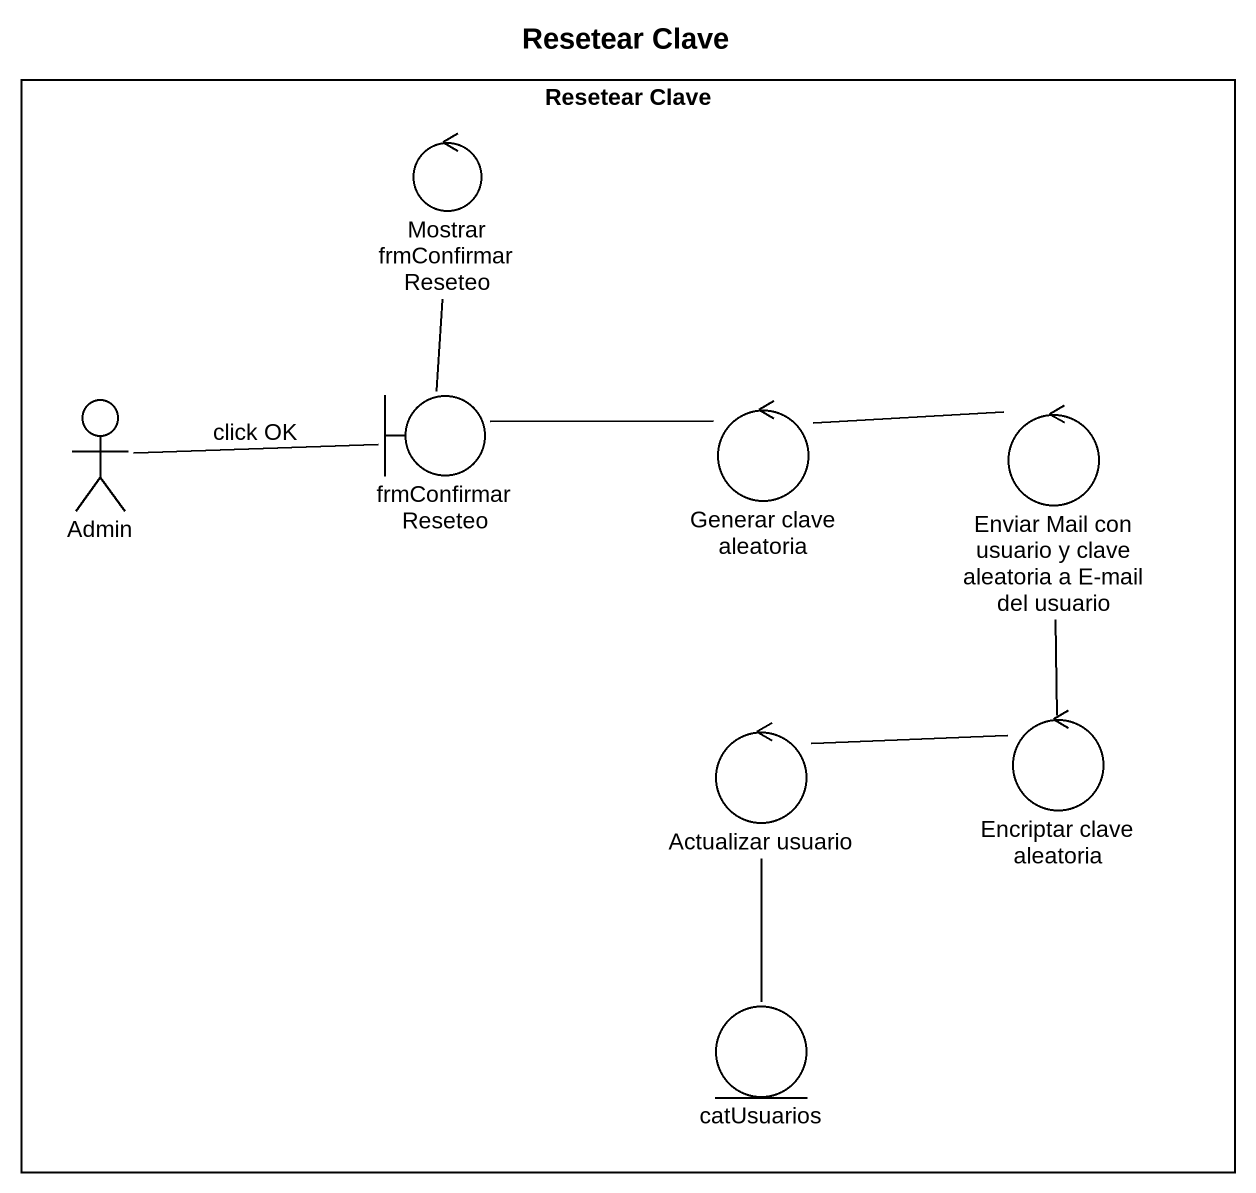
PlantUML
@startuml
title Resetear Clave
rectangle "Resetear Clave" as Resetear_Clave {
  control "Mostrar frmConfirmarReseteo" as Mostrar_frmConfirmarReseteo
  actor Admin
  boundary frmConfirmarReseteo
  control "Generar clave aleatoria" as Generar_clave_aleatoria
  control "Enviar Mail con usuario y clave aleatoria a E-mail del usuario" as Enviar_Mail_con_usuario_y
  control "Actualizar usuario" as Actualizar_usuario
  control "Encriptar clave aleatoria" as Encriptar_clave_aleatoria
  entity catUsuarios
}
frmConfirmarReseteo -up- Mostrar_frmConfirmarReseteo
frmConfirmarReseteo -left- Admin : click OK
Generar_clave_aleatoria -left- frmConfirmarReseteo
Enviar_Mail_con_usuario_y -left- Generar_clave_aleatoria
Actualizar_usuario -right- Encriptar_clave_aleatoria
Actualizar_usuario -- catUsuarios
Encriptar_clave_aleatoria -up- Enviar_Mail_con_usuario_y
@enduml
